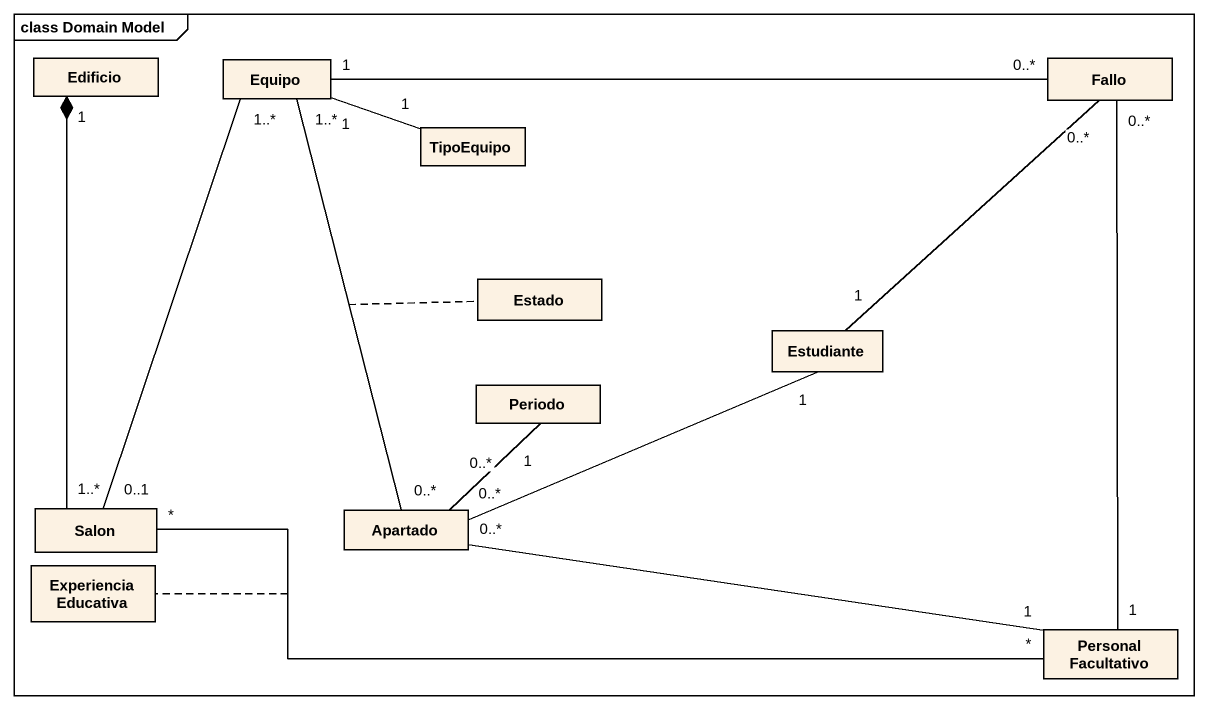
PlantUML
@startuml
mainframe class Domain Model
hide circle
hide empty members
class Edificio
class Equipo
class Fallo
class TipoEquipo
class Estado
class Estudiante
class Periodo
class Salon
class Apartado
class "Experiencia Educativa" as Experiencia_Educativa
class "Personal Facultativo" as Personal_Facultativo
Equipo "1" -right- "0..*" Fallo
Equipo "1" -right- "1" TipoEquipo
Equipo "1..*" -- "0..*" Apartado
(Equipo, Apartado) .. Estado
Fallo "0..*" -- "1" Estudiante
Fallo "0..*" -- "1" Personal_Facultativo
Salon "1..*" -up-* "1" Edificio
Salon "0..1" -up- "1..*" Equipo
Salon "*" -right- "*" Personal_Facultativo
(Salon, Personal_Facultativo) .. Experiencia_Educativa
Apartado "0..*" -right- "1" Estudiante
Apartado "0..*" -up- "1" Periodo
Apartado "0..*" -right- "1" Personal_Facultativo
@enduml
